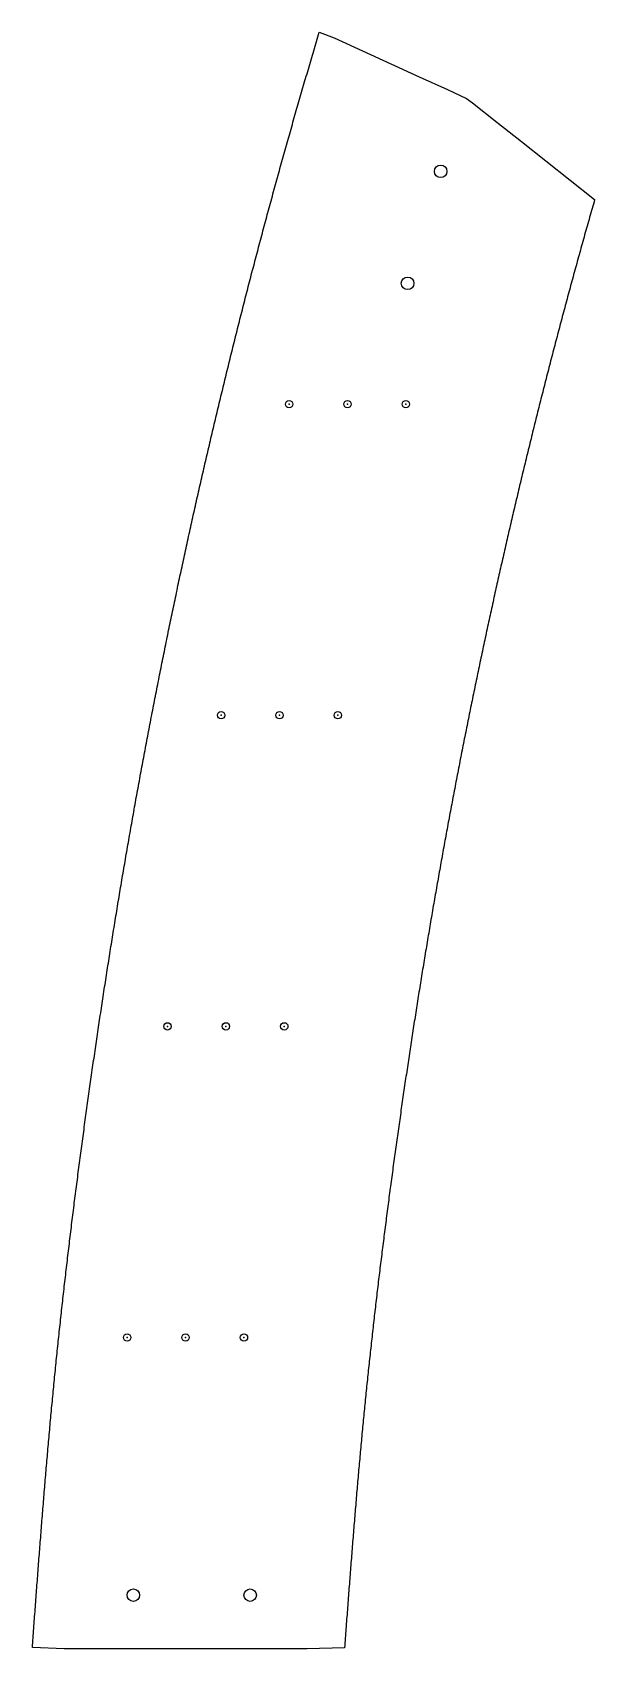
# Model space of a CAD drawing. Extents: x 15 to 497, y 19 to 601.
# Drawn here: x 14.9 to 43.8, y 218.3 to 301.4 of the extents above; entities that cross this region are included whole.
import ezdxf

# ---------------------------------------------------------------- set-up
doc = ezdxf.new("R2010")
doc.units = 0
doc.header["$PDMODE"] = 32
doc.header["$PDSIZE"] = 0.38
doc.layers.get('0').update_dxf_attribs({"linetype": 'CONTINUOUS'})
doc.layers.add('DRILLING', color=3, linetype='CONTINUOUS')
doc.layers.add('ENGRAVE', color=4, linetype='CONTINUOUS')

# ---------------------------------------------------------------- blocks, each defined once
blk = doc.blocks.new('*U703')
at = {"layer": 'ENGRAVE'}
blk.add_point((0, 0), dxfattribs=at)
blk = doc.blocks.new('*U704')
at = {"layer": 'ENGRAVE', "color": 0, "linetype": 'BYBLOCK'}
for p in [(0, 0), (3, 0), (6, 0)]:
    blk.add_blockref('*U703', p, dxfattribs=at)
blk = doc.blocks.new('*U705')
at = {"layer": 'ENGRAVE'}
blk.add_point((0, 0), dxfattribs=at)
blk = doc.blocks.new('*U706')
at = {"layer": 'ENGRAVE', "color": 0, "linetype": 'BYBLOCK'}
for p in [(0, 0), (3, 0), (6, 0)]:
    blk.add_blockref('*U705', p, dxfattribs=at)
blk = doc.blocks.new('*U707')
at = {"layer": 'ENGRAVE'}
blk.add_point((0, 0), dxfattribs=at)
blk = doc.blocks.new('*U708')
at = {"layer": 'ENGRAVE', "color": 0, "linetype": 'BYBLOCK'}
for p in [(0, 0), (3, 0), (6, 0)]:
    blk.add_blockref('*U707', p, dxfattribs=at)
blk = doc.blocks.new('*U709')
at = {"layer": 'ENGRAVE'}
blk.add_point((0, 0), dxfattribs=at)
blk = doc.blocks.new('*U710')
at = {"layer": 'ENGRAVE', "color": 0, "linetype": 'BYBLOCK'}
for p in [(0, 0), (3, 0), (6, 0)]:
    blk.add_blockref('*U709', p, dxfattribs=at)

msp = doc.modelspace()

# ---------------------------------------------------------------- linework, layer by layer
msp.add_polyline3d([(43.8288, 292.844, 0), (43.7964, 292.731, 0), (43.7641, 292.618, 0), (43.7317, 292.505, 0), (43.6995, 292.391, 0), (43.6672, 292.278, 0), (43.635, 292.165, 0), (43.6029, 292.051, 0), (43.5707, 291.938, 0), (43.5387, 291.825, 0), (43.5066, 291.712, 0), (43.4746, 291.598, 0), (43.4427, 291.485, 0), (43.4107, 291.371, 0), (43.3789, 291.258, 0), (43.347, 291.145, 0), (43.3152, 291.031, 0), (43.2835, 290.918, 0), (43.2517, 290.804, 0), (43.22, 290.691, 0), (43.1884, 290.578, 0), (43.1568, 290.464, 0), (43.1252, 290.351, 0), (43.0937, 290.237, 0), (43.0622, 290.124, 0), (43.0308, 290.01, 0), (42.9994, 289.897, 0), (42.968, 289.783, 0), (42.9367, 289.67, 0), (42.9054, 289.556, 0), (42.8741, 289.442, 0), (42.8429, 289.329, 0), (42.8118, 289.215, 0), (42.7806, 289.102, 0), (42.7495, 288.988, 0), (42.7185, 288.874, 0), (42.6875, 288.761, 0), (42.6565, 288.647, 0), (42.6256, 288.533, 0), (42.5947, 288.42, 0), (42.5638, 288.306, 0), (42.533, 288.192, 0), (42.5022, 288.079, 0), (42.4715, 287.965, 0), (42.4408, 287.851, 0), (42.4101, 287.737, 0), (42.3795, 287.624, 0), (42.3489, 287.51, 0), (42.3184, 287.396, 0), (42.2879, 287.282, 0), (42.2574, 287.168, 0), (42.227, 287.054, 0), (42.1966, 286.941, 0), (42.1663, 286.827, 0), (42.136, 286.713, 0), (42.1057, 286.599, 0), (42.0755, 286.485, 0), (42.0453, 286.371, 0), (42.0152, 286.257, 0), (41.9851, 286.143, 0), (41.955, 286.029, 0), (41.925, 285.915, 0), (41.895, 285.802, 0), (41.865, 285.688, 0), (41.8351, 285.574, 0), (41.8053, 285.46, 0), (41.7754, 285.346, 0), (41.7456, 285.232, 0), (41.7159, 285.117, 0), (41.6862, 285.003, 0), (41.6565, 284.889, 0), (41.6269, 284.775, 0), (41.5973, 284.661, 0), (41.5677, 284.547, 0), (41.5382, 284.433, 0), (41.5087, 284.319, 0), (41.4793, 284.205, 0), (41.4499, 284.091, 0), (41.4205, 283.976, 0), (41.3912, 283.862, 0), (41.3619, 283.748, 0), (41.3327, 283.634, 0), (41.3035, 283.52, 0), (41.2743, 283.406, 0), (41.2452, 283.291, 0), (41.2161, 283.177, 0), (41.1871, 283.063, 0), (41.1581, 282.949, 0), (41.1291, 282.834, 0), (41.1002, 282.72, 0), (41.0713, 282.606, 0), (41.0424, 282.491, 0), (41.0136, 282.377, 0), (40.9848, 282.263, 0), (40.9561, 282.148, 0), (40.9274, 282.034, 0), (40.8988, 281.92, 0), (40.8701, 281.805, 0), (40.8416, 281.691, 0), (40.813, 281.577, 0), (40.7845, 281.462, 0), (40.7561, 281.348, 0), (40.7277, 281.233, 0), (40.6993, 281.119, 0), (40.6709, 281.005, 0), (40.6426, 280.89, 0), (40.6144, 280.776, 0), (40.5862, 280.661, 0), (40.558, 280.547, 0), (40.5298, 280.432, 0), (40.5017, 280.318, 0), (40.4736, 280.203, 0), (40.4456, 280.088, 0), (40.4176, 279.974, 0), (40.3897, 279.859, 0), (40.3618, 279.745, 0), (40.3339, 279.63, 0), (40.3061, 279.516, 0), (40.2783, 279.401, 0), (40.2505, 279.286, 0), (40.2228, 279.172, 0), (40.1951, 279.057, 0), (40.1675, 278.942, 0), (40.1399, 278.828, 0), (40.1123, 278.713, 0), (40.0848, 278.598, 0), (40.0573, 278.484, 0), (40.0298, 278.369, 0), (40.0024, 278.254, 0), (39.9751, 278.14, 0), (39.9477, 278.025, 0), (39.9204, 277.91, 0), (39.8932, 277.795, 0), (39.866, 277.681, 0), (39.8388, 277.566, 0), (39.8117, 277.451, 0), (39.7846, 277.336, 0), (39.7575, 277.221, 0), (39.7305, 277.107, 0), (39.7035, 276.992, 0), (39.6766, 276.877, 0), (39.6497, 276.762, 0), (39.6228, 276.647, 0), (39.596, 276.532, 0), (39.5692, 276.417, 0), (39.5424, 276.302, 0), (39.5157, 276.187, 0), (39.489, 276.073, 0), (39.4624, 275.958, 0), (39.4358, 275.843, 0), (39.4093, 275.728, 0), (39.3827, 275.613, 0), (39.3563, 275.498, 0), (39.3298, 275.383, 0), (39.3034, 275.268, 0), (39.2771, 275.153, 0), (39.2507, 275.038, 0), (39.2245, 274.923, 0), (39.1982, 274.808, 0), (39.172, 274.693, 0), (39.1458, 274.578, 0), (39.1197, 274.462, 0), (39.0936, 274.347, 0), (39.0676, 274.232, 0), (39.0415, 274.117, 0), (39.0156, 274.002, 0), (38.9896, 273.887, 0), (38.9637, 273.772, 0), (38.9379, 273.657, 0), (38.912, 273.541, 0), (38.8863, 273.426, 0), (38.8605, 273.311, 0), (38.8348, 273.196, 0), (38.8091, 273.081, 0), (38.7835, 272.966, 0), (38.7579, 272.85, 0), (38.7324, 272.735, 0), (38.7068, 272.62, 0), (38.6814, 272.505, 0), (38.6559, 272.389, 0), (38.6305, 272.274, 0), (38.6052, 272.159, 0), (38.5798, 272.044, 0), (38.5546, 271.928, 0), (38.5293, 271.813, 0), (38.5041, 271.698, 0), (38.4789, 271.582, 0), (38.4538, 271.467, 0), (38.4287, 271.352, 0), (38.4037, 271.236, 0), (38.3786, 271.121, 0), (38.3537, 271.005, 0), (38.3287, 270.89, 0), (38.3038, 270.775, 0), (38.279, 270.659, 0), (38.2541, 270.544, 0), (38.2294, 270.428, 0), (38.2046, 270.313, 0), (38.1799, 270.198, 0), (38.1552, 270.082, 0), (38.1306, 269.967, 0), (38.106, 269.851, 0), (38.0815, 269.736, 0), (38.0569, 269.62, 0), (38.0325, 269.505, 0), (38.008, 269.389, 0), (37.9836, 269.274, 0), (37.9593, 269.158, 0), (37.935, 269.043, 0), (37.9107, 268.927, 0), (37.8864, 268.812, 0), (37.8622, 268.696, 0), (37.8381, 268.581, 0), (37.8139, 268.465, 0), (37.7899, 268.35, 0), (37.7658, 268.234, 0), (37.7418, 268.118, 0), (37.7178, 268.003, 0), (37.6939, 267.887, 0), (37.67, 267.772, 0), (37.6461, 267.656, 0), (37.6223, 267.54, 0), (37.5986, 267.425, 0), (37.5748, 267.309, 0), (37.5511, 267.193, 0), (37.5275, 267.078, 0), (37.5038, 266.962, 0), (37.4803, 266.847, 0), (37.4567, 266.731, 0), (37.4332, 266.615, 0), (37.4097, 266.499, 0), (37.3863, 266.384, 0), (37.3629, 266.268, 0), (37.3396, 266.152, 0), (37.3163, 266.037, 0), (37.293, 265.921, 0), (37.2698, 265.805, 0), (37.2466, 265.689, 0), (37.2234, 265.574, 0), (37.2003, 265.458, 0), (37.1772, 265.342, 0), (37.1542, 265.226, 0), (37.1312, 265.111, 0), (37.1082, 264.995, 0), (37.0853, 264.879, 0), (37.0624, 264.763, 0), (37.0396, 264.647, 0), (37.0168, 264.532, 0), (36.994, 264.416, 0), (36.9713, 264.3, 0), (36.9486, 264.184, 0), (36.926, 264.068, 0), (36.9034, 263.952, 0), (36.8808, 263.837, 0), (36.8583, 263.721, 0), (36.8358, 263.605, 0), (36.8133, 263.489, 0), (36.7909, 263.373, 0), (36.7685, 263.257, 0), (36.7462, 263.141, 0), (36.7239, 263.025, 0), (36.7017, 262.91, 0), (36.6794, 262.794, 0), (36.6573, 262.678, 0), (36.6351, 262.562, 0), (36.613, 262.446, 0), (36.591, 262.33, 0), (36.569, 262.214, 0), (36.547, 262.098, 0), (36.5251, 261.982, 0), (36.5032, 261.866, 0), (36.4813, 261.75, 0), (36.4595, 261.634, 0), (36.4377, 261.518, 0), (36.416, 261.402, 0), (36.3943, 261.286, 0), (36.3726, 261.17, 0), (36.351, 261.054, 0), (36.3294, 260.938, 0), (36.3079, 260.822, 0), (36.2864, 260.706, 0), (36.2649, 260.59, 0), (36.2435, 260.474, 0), (36.2221, 260.358, 0), (36.2007, 260.242, 0), (36.1794, 260.126, 0), (36.1582, 260.01, 0), (36.1369, 259.894, 0), (36.1157, 259.778, 0), (36.0946, 259.662, 0), (36.0735, 259.545, 0), (36.0524, 259.429, 0), (36.0314, 259.313, 0), (36.0104, 259.197, 0), (35.9894, 259.081, 0), (35.9685, 258.965, 0), (35.9476, 258.849, 0), (35.9268, 258.732, 0), (35.906, 258.616, 0), (35.8852, 258.5, 0), (35.8645, 258.384, 0), (35.8438, 258.268, 0), (35.8232, 258.152, 0), (35.8026, 258.035, 0), (35.782, 257.919, 0), (35.7615, 257.803, 0), (35.741, 257.687, 0), (35.7205, 257.57, 0), (35.7001, 257.454, 0), (35.6797, 257.338, 0), (35.6594, 257.221, 0), (35.6391, 257.105, 0), (35.6188, 256.989, 0), (35.5986, 256.873, 0), (35.5784, 256.756, 0), (35.5582, 256.64, 0), (35.5381, 256.523, 0), (35.518, 256.407, 0), (35.498, 256.291, 0), (35.478, 256.174, 0), (35.458, 256.058, 0), (35.4381, 255.942, 0), (35.4182, 255.825, 0), (35.3984, 255.709, 0), (35.3786, 255.592, 0), (35.3588, 255.476, 0), (35.339, 255.359, 0), (35.3193, 255.243, 0), (35.2997, 255.126, 0), (35.2801, 255.01, 0), (35.2605, 254.893, 0), (35.2409, 254.777, 0), (35.2214, 254.66, 0), (35.2019, 254.544, 0), (35.1825, 254.427, 0), (35.1631, 254.31, 0), (35.1437, 254.194, 0), (35.1244, 254.077, 0), (35.1051, 253.961, 0), (35.0858, 253.844, 0), (35.0666, 253.727, 0), (35.0474, 253.611, 0), (35.0283, 253.494, 0), (35.0092, 253.377, 0), (34.9901, 253.261, 0), (34.971, 253.144, 0), (34.952, 253.027, 0), (34.9331, 252.91, 0), (34.9141, 252.794, 0), (34.8953, 252.677, 0), (34.8764, 252.56, 0), (34.8576, 252.443, 0), (34.8388, 252.326, 0), (34.82, 252.21, 0), (34.8013, 252.093, 0), (34.7827, 251.976, 0), (34.764, 251.859, 0), (34.7454, 251.742, 0), (34.7268, 251.625, 0), (34.7083, 251.508, 0), (34.6898, 251.391, 0), (34.6713, 251.274, 0), (34.6529, 251.157, 0), (34.6345, 251.04, 0), (34.6162, 250.923, 0), (34.5978, 250.806, 0), (34.5796, 250.689, 0), (34.5613, 250.572, 0), (34.5431, 250.455, 0), (34.5249, 250.338, 0), (34.5068, 250.221, 0), (34.4887, 250.104, 0), (34.4706, 249.987, 0), (34.4525, 249.87, 0), (34.4345, 249.753, 0), (34.4166, 249.636, 0), (34.3986, 249.518, 0), (34.3807, 249.401, 0), (34.3629, 249.284, 0), (34.3451, 249.167, 0), (34.3273, 249.05, 0), (34.3095, 248.933, 0), (34.2918, 248.815, 0), (34.2741, 248.698, 0), (34.2564, 248.581, 0), (34.2388, 248.464, 0), (34.2212, 248.346, 0), (34.2037, 248.229, 0), (34.1862, 248.112, 0), (34.1687, 247.995, 0), (34.1513, 247.877, 0), (34.1338, 247.76, 0), (34.1165, 247.643, 0), (34.0991, 247.525, 0), (34.0818, 247.408, 0), (34.0646, 247.291, 0), (34.0473, 247.173, 0), (34.0301, 247.056, 0), (34.0129, 246.938, 0), (33.9958, 246.821, 0), (33.9787, 246.704, 0), (33.9617, 246.586, 0), (33.9446, 246.469, 0), (33.9276, 246.351, 0), (33.9107, 246.234, 0), (33.8937, 246.117, 0), (33.8768, 245.999, 0), (33.86, 245.882, 0), (33.8432, 245.764, 0), (33.8264, 245.647, 0), (33.8096, 245.529, 0), (33.7929, 245.412, 0), (33.7762, 245.294, 0), (33.7595, 245.177, 0), (33.7429, 245.059, 0), (33.7263, 244.941, 0), (33.7098, 244.824, 0), (33.6933, 244.706, 0), (33.6768, 244.589, 0), (33.6603, 244.471, 0), (33.6439, 244.354, 0), (33.6275, 244.236, 0), (33.6112, 244.118, 0), (33.5949, 244.001, 0), (33.5786, 243.883, 0), (33.5623, 243.766, 0), (33.5461, 243.648, 0), (33.5299, 243.53, 0), (33.5138, 243.413, 0), (33.4977, 243.295, 0), (33.4816, 243.177, 0), (33.4655, 243.06, 0), (33.4495, 242.942, 0), (33.4335, 242.824, 0), (33.4176, 242.707, 0), (33.4017, 242.589, 0), (33.3858, 242.471, 0), (33.37, 242.354, 0), (33.3542, 242.236, 0), (33.3384, 242.118, 0), (33.3227, 242.001, 0), (33.307, 241.883, 0), (33.2914, 241.766, 0), (33.2758, 241.648, 0), (33.2602, 241.531, 0), (33.2447, 241.413, 0), (33.2292, 241.296, 0), (33.2137, 241.178, 0), (33.1983, 241.061, 0), (33.1829, 240.943, 0), (33.1676, 240.826, 0), (33.1523, 240.708, 0), (33.137, 240.591, 0), (33.1218, 240.473, 0), (33.1066, 240.356, 0), (33.0915, 240.239, 0), (33.0764, 240.121, 0), (33.0613, 240.004, 0), (33.0463, 239.886, 0), (33.0313, 239.769, 0), (33.0164, 239.652, 0), (33.0015, 239.534, 0), (32.9866, 239.417, 0), (32.9718, 239.3, 0), (32.957, 239.183, 0), (32.9422, 239.065, 0), (32.9275, 238.948, 0), (32.9129, 238.831, 0), (32.8983, 238.714, 0), (32.8837, 238.596, 0), (32.8691, 238.479, 0), (32.8546, 238.362, 0), (32.8402, 238.245, 0), (32.8258, 238.128, 0), (32.8114, 238.011, 0), (32.7971, 237.893, 0), (32.7828, 237.776, 0), (32.7685, 237.659, 0), (32.7543, 237.542, 0), (32.7401, 237.425, 0), (32.726, 237.308, 0), (32.7119, 237.191, 0), (32.6979, 237.074, 0), (32.6839, 236.957, 0), (32.67, 236.84, 0), (32.6561, 236.723, 0), (32.6422, 236.606, 0), (32.6284, 236.489, 0), (32.6146, 236.372, 0), (32.6008, 236.255, 0), (32.5872, 236.138, 0), (32.5735, 236.021, 0), (32.5599, 235.904, 0), (32.5463, 235.787, 0), (32.5328, 235.67, 0), (32.5194, 235.553, 0), (32.5059, 235.437, 0), (32.4925, 235.32, 0), (32.4792, 235.203, 0), (32.4659, 235.086, 0), (32.4527, 234.969, 0), (32.4394, 234.852, 0), (32.4263, 234.736, 0), (32.4132, 234.619, 0), (32.4001, 234.502, 0), (32.3871, 234.385, 0), (32.3741, 234.269, 0), (32.3612, 234.152, 0), (32.3483, 234.035, 0), (32.3354, 233.918, 0), (32.3226, 233.802, 0), (32.3099, 233.685, 0), (32.2972, 233.568, 0), (32.2845, 233.452, 0), (32.2719, 233.335, 0), (32.2593, 233.219, 0), (32.2468, 233.102, 0), (32.2344, 232.985, 0), (32.2219, 232.869, 0), (32.2096, 232.752, 0), (32.1972, 232.636, 0), (32.185, 232.519, 0), (32.1727, 232.403, 0), (32.1605, 232.287, 0), (32.1484, 232.17, 0), (32.1363, 232.054, 0), (32.1243, 231.937, 0), (32.1123, 231.821, 0), (32.1004, 231.705, 0), (32.0885, 231.588, 0), (32.0766, 231.472, 0), (32.0648, 231.356, 0), (32.0531, 231.239, 0), (32.0413, 231.123, 0), (32.0297, 231.007, 0), (32.0181, 230.89, 0), (32.0065, 230.774, 0), (31.995, 230.657, 0), (31.9835, 230.541, 0), (31.9721, 230.425, 0), (31.9607, 230.308, 0), (31.9494, 230.192, 0), (31.9381, 230.075, 0), (31.9269, 229.959, 0), (31.9157, 229.843, 0), (31.9045, 229.726, 0), (31.8934, 229.61, 0), (31.8824, 229.493, 0), (31.8714, 229.376, 0), (31.8604, 229.26, 0), (31.8495, 229.143, 0), (31.8386, 229.026, 0), (31.8277, 228.91, 0), (31.8169, 228.793, 0), (31.8061, 228.676, 0), (31.7954, 228.559, 0), (31.7847, 228.441, 0), (31.774, 228.324, 0), (31.7634, 228.207, 0), (31.7528, 228.09, 0), (31.7422, 227.972, 0), (31.7317, 227.855, 0), (31.7212, 227.737, 0), (31.7107, 227.62, 0), (31.7003, 227.502, 0), (31.6899, 227.385, 0), (31.6796, 227.267, 0), (31.6692, 227.149, 0), (31.6589, 227.031, 0), (31.6487, 226.913, 0), (31.6385, 226.795, 0), (31.6283, 226.677, 0), (31.6181, 226.559, 0), (31.608, 226.441, 0), (31.5978, 226.322, 0), (31.5878, 226.204, 0), (31.5777, 226.086, 0), (31.5677, 225.967, 0), (31.5577, 225.849, 0), (31.5477, 225.73, 0), (31.5378, 225.611, 0), (31.5279, 225.493, 0), (31.518, 225.374, 0), (31.5082, 225.255, 0), (31.4983, 225.136, 0), (31.4885, 225.017, 0), (31.4787, 224.898, 0), (31.469, 224.779, 0), (31.4592, 224.66, 0), (31.4495, 224.541, 0), (31.4398, 224.421, 0), (31.4302, 224.302, 0), (31.4205, 224.183, 0), (31.4109, 224.063, 0), (31.4013, 223.944, 0), (31.3917, 223.824, 0), (31.3822, 223.704, 0), (31.3726, 223.585, 0), (31.3631, 223.465, 0), (31.3536, 223.345, 0), (31.3441, 223.225, 0), (31.3347, 223.105, 0), (31.3252, 222.985, 0), (31.3158, 222.865, 0), (31.3064, 222.745, 0), (31.297, 222.624, 0), (31.2876, 222.504, 0), (31.2782, 222.384, 0), (31.2689, 222.263, 0), (31.2596, 222.143, 0), (31.2502, 222.022, 0), (31.2409, 221.901, 0), (31.2316, 221.781, 0), (31.2224, 221.66, 0), (31.2131, 221.539, 0), (31.2038, 221.418, 0), (31.1946, 221.297, 0), (31.1853, 221.176, 0), (31.1761, 221.055, 0), (31.1669, 220.934, 0), (31.1577, 220.813, 0), (31.1485, 220.692, 0), (31.1393, 220.57, 0), (31.1301, 220.449, 0), (31.121, 220.328, 0), (31.1118, 220.206, 0), (31.1026, 220.085, 0), (31.0935, 219.963, 0), (31.0843, 219.841, 0), (31.0752, 219.719, 0), (31.0661, 219.598, 0), (31.0569, 219.476, 0), (31.0478, 219.354, 0), (31.0387, 219.232, 0), (31.0296, 219.11, 0), (31.0205, 218.988, 0), (31.0114, 218.865, 0), (31.0022, 218.743, 0), (30.9931, 218.621, 0), (30.984, 218.499, 0), (30.9749, 218.376, 0), (29.0609, 218.328, 0), (25.936, 218.328, 0), (22.8112, 218.328, 0), (19.6863, 218.328, 0), (16.5614, 218.328, 0), (14.9317, 218.387, 0), (14.9409, 218.51, 0), (14.95, 218.633, 0), (14.9591, 218.756, 0), (14.9682, 218.88, 0), (14.9774, 219.003, 0), (14.9865, 219.126, 0), (14.9956, 219.249, 0), (15.0048, 219.372, 0), (15.0139, 219.495, 0), (15.0231, 219.618, 0), (15.0322, 219.741, 0), (15.0414, 219.864, 0), (15.0506, 219.987, 0), (15.0597, 220.11, 0), (15.0689, 220.233, 0), (15.0781, 220.356, 0), (15.0873, 220.48, 0), (15.0965, 220.603, 0), (15.1057, 220.726, 0), (15.1149, 220.849, 0), (15.1242, 220.972, 0), (15.1334, 221.095, 0), (15.1427, 221.218, 0), (15.1519, 221.341, 0), (15.1612, 221.464, 0), (15.1705, 221.587, 0), (15.1798, 221.71, 0), (15.1891, 221.833, 0), (15.1984, 221.956, 0), (15.2078, 222.079, 0), (15.2171, 222.203, 0), (15.2265, 222.326, 0), (15.2359, 222.449, 0), (15.2453, 222.572, 0), (15.2547, 222.695, 0), (15.2641, 222.818, 0), (15.2735, 222.941, 0), (15.283, 223.064, 0), (15.2925, 223.187, 0), (15.302, 223.31, 0), (15.3115, 223.433, 0), (15.3211, 223.556, 0), (15.3306, 223.679, 0), (15.3402, 223.802, 0), (15.3498, 223.925, 0), (15.3594, 224.048, 0), (15.3691, 224.171, 0), (15.3788, 224.294, 0), (15.3884, 224.417, 0), (15.3982, 224.54, 0), (15.4079, 224.663, 0), (15.4177, 224.786, 0), (15.4275, 224.909, 0), (15.4373, 225.032, 0), (15.4471, 225.155, 0), (15.457, 225.278, 0), (15.4669, 225.401, 0), (15.4768, 225.524, 0), (15.4867, 225.647, 0), (15.4967, 225.77, 0), (15.5067, 225.893, 0), (15.5167, 226.016, 0), (15.5268, 226.139, 0), (15.5369, 226.262, 0), (15.547, 226.385, 0), (15.5572, 226.508, 0), (15.5674, 226.631, 0), (15.5776, 226.754, 0), (15.5878, 226.877, 0), (15.5981, 227, 0), (15.6084, 227.123, 0), (15.6188, 227.246, 0), (15.6291, 227.369, 0), (15.6396, 227.492, 0), (15.65, 227.615, 0), (15.6605, 227.738, 0), (15.671, 227.861, 0), (15.6816, 227.984, 0), (15.6922, 228.107, 0), (15.7028, 228.23, 0), (15.7135, 228.353, 0), (15.7242, 228.476, 0), (15.735, 228.599, 0), (15.7457, 228.722, 0), (15.7566, 228.845, 0), (15.7674, 228.968, 0), (15.7784, 229.09, 0), (15.7893, 229.213, 0), (15.8003, 229.336, 0), (15.8113, 229.459, 0), (15.8224, 229.582, 0), (15.8335, 229.705, 0), (15.8447, 229.828, 0), (15.8559, 229.951, 0), (15.8672, 230.074, 0), (15.8785, 230.197, 0), (15.8898, 230.319, 0), (15.9012, 230.442, 0), (15.9126, 230.565, 0), (15.9241, 230.688, 0), (15.9356, 230.811, 0), (15.9472, 230.934, 0), (15.9588, 231.057, 0), (15.9705, 231.179, 0), (15.9823, 231.302, 0), (15.994, 231.425, 0), (16.0059, 231.548, 0), (16.0177, 231.671, 0), (16.0297, 231.794, 0), (16.0416, 231.916, 0), (16.0537, 232.039, 0), (16.0657, 232.162, 0), (16.0779, 232.285, 0), (16.09, 232.408, 0), (16.1023, 232.53, 0), (16.1145, 232.653, 0), (16.1269, 232.776, 0), (16.1392, 232.899, 0), (16.1517, 233.022, 0), (16.1642, 233.144, 0), (16.1767, 233.267, 0), (16.1892, 233.39, 0), (16.2019, 233.513, 0), (16.2145, 233.635, 0), (16.2273, 233.758, 0), (16.24, 233.881, 0), (16.2528, 234.004, 0), (16.2657, 234.126, 0), (16.2786, 234.249, 0), (16.2916, 234.372, 0), (16.3046, 234.494, 0), (16.3176, 234.617, 0), (16.3307, 234.74, 0), (16.3439, 234.863, 0), (16.3571, 234.985, 0), (16.3703, 235.108, 0), (16.3836, 235.231, 0), (16.3969, 235.353, 0), (16.4103, 235.476, 0), (16.4238, 235.599, 0), (16.4372, 235.721, 0), (16.4508, 235.844, 0), (16.4643, 235.967, 0), (16.4779, 236.089, 0), (16.4916, 236.212, 0), (16.5053, 236.335, 0), (16.5191, 236.457, 0), (16.5328, 236.58, 0), (16.5467, 236.703, 0), (16.5606, 236.825, 0), (16.5745, 236.948, 0), (16.5885, 237.07, 0), (16.6025, 237.193, 0), (16.6166, 237.316, 0), (16.6307, 237.438, 0), (16.6448, 237.561, 0), (16.659, 237.683, 0), (16.6733, 237.806, 0), (16.6875, 237.929, 0), (16.7019, 238.051, 0), (16.7162, 238.174, 0), (16.7307, 238.296, 0), (16.7451, 238.419, 0), (16.7596, 238.541, 0), (16.7742, 238.664, 0), (16.7888, 238.787, 0), (16.8034, 238.909, 0), (16.8181, 239.032, 0), (16.8328, 239.154, 0), (16.8475, 239.277, 0), (16.8623, 239.399, 0), (16.8772, 239.522, 0), (16.8921, 239.644, 0), (16.907, 239.767, 0), (16.9219, 239.889, 0), (16.937, 240.012, 0), (16.952, 240.134, 0), (16.9671, 240.257, 0), (16.9822, 240.379, 0), (16.9974, 240.502, 0), (17.0126, 240.624, 0), (17.0279, 240.747, 0), (17.0432, 240.869, 0), (17.0585, 240.992, 0), (17.0739, 241.114, 0), (17.0893, 241.237, 0), (17.1047, 241.359, 0), (17.1202, 241.482, 0), (17.1358, 241.604, 0), (17.1513, 241.726, 0), (17.1669, 241.849, 0), (17.1826, 241.971, 0), (17.1983, 242.094, 0), (17.214, 242.216, 0), (17.2298, 242.338, 0), (17.2456, 242.461, 0), (17.2614, 242.583, 0), (17.2773, 242.706, 0), (17.2933, 242.828, 0), (17.3092, 242.95, 0), (17.3252, 243.073, 0), (17.3413, 243.195, 0), (17.3573, 243.318, 0), (17.3734, 243.44, 0), (17.3896, 243.562, 0), (17.4058, 243.685, 0), (17.422, 243.807, 0), (17.4383, 243.929, 0), (17.4546, 244.052, 0), (17.4709, 244.174, 0), (17.4873, 244.296, 0), (17.5037, 244.419, 0), (17.5201, 244.541, 0), (17.5366, 244.663, 0), (17.5531, 244.786, 0), (17.5697, 244.908, 0), (17.5863, 245.03, 0), (17.6029, 245.153, 0), (17.6195, 245.275, 0), (17.6362, 245.397, 0), (17.653, 245.519, 0), (17.6697, 245.642, 0), (17.6865, 245.764, 0), (17.7034, 245.886, 0), (17.7202, 246.009, 0), (17.7371, 246.131, 0), (17.7541, 246.253, 0), (17.7711, 246.375, 0), (17.7881, 246.498, 0), (17.8051, 246.62, 0), (17.8222, 246.742, 0), (17.8393, 246.864, 0), (17.8565, 246.986, 0), (17.8737, 247.109, 0), (17.8909, 247.231, 0), (17.9082, 247.353, 0), (17.9255, 247.475, 0), (17.9428, 247.597, 0), (17.9602, 247.72, 0), (17.9776, 247.842, 0), (17.995, 247.964, 0), (18.0125, 248.086, 0), (18.03, 248.208, 0), (18.0475, 248.331, 0), (18.0651, 248.453, 0), (18.0827, 248.575, 0), (18.1004, 248.697, 0), (18.1181, 248.819, 0), (18.1358, 248.941, 0), (18.1536, 249.063, 0), (18.1714, 249.186, 0), (18.1892, 249.308, 0), (18.2071, 249.43, 0), (18.225, 249.552, 0), (18.243, 249.674, 0), (18.261, 249.796, 0), (18.279, 249.918, 0), (18.297, 250.04, 0), (18.3151, 250.162, 0), (18.3333, 250.284, 0), (18.3514, 250.407, 0), (18.3697, 250.529, 0), (18.3879, 250.651, 0), (18.4062, 250.773, 0), (18.4245, 250.895, 0), (18.4429, 251.017, 0), (18.4612, 251.139, 0), (18.4797, 251.261, 0), (18.4981, 251.383, 0), (18.5167, 251.505, 0), (18.5352, 251.627, 0), (18.5538, 251.749, 0), (18.5724, 251.871, 0), (18.591, 251.993, 0), (18.6097, 252.115, 0), (18.6285, 252.237, 0), (18.6472, 252.359, 0), (18.666, 252.481, 0), (18.6849, 252.603, 0), (18.7038, 252.725, 0), (18.7227, 252.847, 0), (18.7416, 252.969, 0), (18.7606, 253.091, 0), (18.7797, 253.213, 0), (18.7987, 253.335, 0), (18.8179, 253.456, 0), (18.837, 253.578, 0), (18.8562, 253.7, 0), (18.8754, 253.822, 0), (18.8947, 253.944, 0), (18.914, 254.066, 0), (18.9333, 254.188, 0), (18.9527, 254.31, 0), (18.9721, 254.432, 0), (18.9916, 254.553, 0), (19.0111, 254.675, 0), (19.0306, 254.797, 0), (19.0502, 254.919, 0), (19.0698, 255.041, 0), (19.0894, 255.163, 0), (19.1091, 255.285, 0), (19.1288, 255.406, 0), (19.1486, 255.528, 0), (19.1684, 255.65, 0), (19.1882, 255.772, 0), (19.2081, 255.894, 0), (19.228, 256.015, 0), (19.248, 256.137, 0), (19.268, 256.259, 0), (19.288, 256.381, 0), (19.3081, 256.503, 0), (19.3282, 256.624, 0), (19.3484, 256.746, 0), (19.3686, 256.868, 0), (19.3888, 256.99, 0), (19.4091, 257.111, 0), (19.4294, 257.233, 0), (19.4498, 257.355, 0), (19.4702, 257.476, 0), (19.4906, 257.598, 0), (19.5111, 257.72, 0), (19.5316, 257.842, 0), (19.5521, 257.963, 0), (19.5727, 258.085, 0), (19.5934, 258.207, 0), (19.6141, 258.328, 0), (19.6348, 258.45, 0), (19.6555, 258.572, 0), (19.6763, 258.693, 0), (19.6971, 258.815, 0), (19.718, 258.936, 0), (19.7389, 259.058, 0), (19.7599, 259.18, 0), (19.7809, 259.301, 0), (19.8019, 259.423, 0), (19.823, 259.544, 0), (19.8441, 259.666, 0), (19.8653, 259.788, 0), (19.8865, 259.909, 0), (19.9077, 260.031, 0), (19.929, 260.152, 0), (19.9503, 260.274, 0), (19.9717, 260.395, 0), (19.9931, 260.517, 0), (20.0145, 260.639, 0), (20.036, 260.76, 0), (20.0575, 260.882, 0), (20.0791, 261.003, 0), (20.1007, 261.125, 0), (20.1224, 261.246, 0), (20.1441, 261.368, 0), (20.1658, 261.489, 0), (20.1876, 261.611, 0), (20.2094, 261.732, 0), (20.2312, 261.853, 0), (20.2531, 261.975, 0), (20.2751, 262.096, 0), (20.297, 262.218, 0), (20.3191, 262.339, 0), (20.3411, 262.461, 0), (20.3632, 262.582, 0), (20.3854, 262.703, 0), (20.4075, 262.825, 0), (20.4298, 262.946, 0), (20.452, 263.068, 0), (20.4743, 263.189, 0), (20.4967, 263.31, 0), (20.5191, 263.432, 0), (20.5415, 263.553, 0), (20.564, 263.674, 0), (20.5865, 263.796, 0), (20.609, 263.917, 0), (20.6316, 264.038, 0), (20.6543, 264.16, 0), (20.6769, 264.281, 0), (20.6997, 264.402, 0), (20.7224, 264.524, 0), (20.7452, 264.645, 0), (20.768, 264.766, 0), (20.7909, 264.888, 0), (20.8138, 265.009, 0), (20.8368, 265.13, 0), (20.8598, 265.251, 0), (20.8829, 265.373, 0), (20.9059, 265.494, 0), (20.9291, 265.615, 0), (20.9522, 265.736, 0), (20.9754, 265.857, 0), (20.9987, 265.979, 0), (21.022, 266.1, 0), (21.0453, 266.221, 0), (21.0687, 266.342, 0), (21.0921, 266.463, 0), (21.1155, 266.585, 0), (21.139, 266.706, 0), (21.1626, 266.827, 0), (21.1861, 266.948, 0), (21.2098, 267.069, 0), (21.2334, 267.19, 0), (21.2571, 267.311, 0), (21.2808, 267.432, 0), (21.3046, 267.554, 0), (21.3284, 267.675, 0), (21.3523, 267.796, 0), (21.3762, 267.917, 0), (21.4001, 268.038, 0), (21.4241, 268.159, 0), (21.4481, 268.28, 0), (21.4722, 268.401, 0), (21.4963, 268.522, 0), (21.5205, 268.643, 0), (21.5446, 268.764, 0), (21.5689, 268.885, 0), (21.5931, 269.006, 0), (21.6174, 269.127, 0), (21.6418, 269.248, 0), (21.6662, 269.369, 0), (21.6906, 269.49, 0), (21.7151, 269.611, 0), (21.7396, 269.732, 0), (21.7641, 269.853, 0), (21.7887, 269.974, 0), (21.8134, 270.095, 0), (21.838, 270.216, 0), (21.8628, 270.337, 0), (21.8875, 270.458, 0), (21.9123, 270.578, 0), (21.9371, 270.699, 0), (21.962, 270.82, 0), (21.9869, 270.941, 0), (22.0119, 271.062, 0), (22.0369, 271.183, 0), (22.0619, 271.304, 0), (22.087, 271.425, 0), (22.1121, 271.545, 0), (22.1373, 271.666, 0), (22.1625, 271.787, 0), (22.1877, 271.908, 0), (22.213, 272.029, 0), (22.2383, 272.149, 0), (22.2637, 272.27, 0), (22.2891, 272.391, 0), (22.3145, 272.512, 0), (22.34, 272.632, 0), (22.3656, 272.753, 0), (22.3911, 272.874, 0), (22.4167, 272.995, 0), (22.4424, 273.115, 0), (22.4681, 273.236, 0), (22.4938, 273.357, 0), (22.5195, 273.477, 0), (22.5454, 273.598, 0), (22.5712, 273.719, 0), (22.5971, 273.84, 0), (22.623, 273.96, 0), (22.649, 274.081, 0), (22.675, 274.201, 0), (22.701, 274.322, 0), (22.7271, 274.443, 0), (22.7533, 274.563, 0), (22.7794, 274.684, 0), (22.8057, 274.805, 0), (22.8319, 274.925, 0), (22.8582, 275.046, 0), (22.8845, 275.166, 0), (22.9109, 275.287, 0), (22.9373, 275.407, 0), (22.9638, 275.528, 0), (22.9903, 275.649, 0), (23.0168, 275.769, 0), (23.0434, 275.89, 0), (23.07, 276.01, 0), (23.0967, 276.131, 0), (23.1234, 276.251, 0), (23.1501, 276.372, 0), (23.1769, 276.492, 0), (23.2037, 276.613, 0), (23.2306, 276.733, 0), (23.2575, 276.853, 0), (23.2844, 276.974, 0), (23.3114, 277.094, 0), (23.3384, 277.215, 0), (23.3655, 277.335, 0), (23.3926, 277.456, 0), (23.4197, 277.576, 0), (23.4469, 277.696, 0), (23.4741, 277.817, 0), (23.5014, 277.937, 0), (23.5287, 278.057, 0), (23.556, 278.178, 0), (23.5834, 278.298, 0), (23.6109, 278.418, 0), (23.6383, 278.539, 0), (23.6658, 278.659, 0), (23.6934, 278.779, 0), (23.721, 278.9, 0), (23.7486, 279.02, 0), (23.7763, 279.14, 0), (23.804, 279.26, 0), (23.8318, 279.381, 0), (23.8596, 279.501, 0), (23.8874, 279.621, 0), (23.9153, 279.741, 0), (23.9432, 279.862, 0), (23.9712, 279.982, 0), (23.9992, 280.102, 0), (24.0272, 280.222, 0), (24.0553, 280.342, 0), (24.0834, 280.463, 0), (24.1116, 280.583, 0), (24.1398, 280.703, 0), (24.168, 280.823, 0), (24.1963, 280.943, 0), (24.2246, 281.063, 0), (24.253, 281.183, 0), (24.2814, 281.303, 0), (24.3099, 281.424, 0), (24.3384, 281.544, 0), (24.3669, 281.664, 0), (24.3955, 281.784, 0), (24.4241, 281.904, 0), (24.4527, 282.024, 0), (24.4814, 282.144, 0), (24.5102, 282.264, 0), (24.5389, 282.384, 0), (24.5678, 282.504, 0), (24.5966, 282.624, 0), (24.6255, 282.744, 0), (24.6545, 282.864, 0), (24.6835, 282.984, 0), (24.7125, 283.104, 0), (24.7415, 283.224, 0), (24.7707, 283.344, 0), (24.7998, 283.464, 0), (24.829, 283.584, 0), (24.8582, 283.703, 0), (24.8875, 283.823, 0), (24.9168, 283.943, 0), (24.9462, 284.063, 0), (24.9756, 284.183, 0), (25.005, 284.303, 0), (25.0345, 284.423, 0), (25.064, 284.543, 0), (25.0935, 284.662, 0), (25.1231, 284.782, 0), (25.1528, 284.902, 0), (25.1825, 285.022, 0), (25.2122, 285.142, 0), (25.242, 285.261, 0), (25.2718, 285.381, 0), (25.3016, 285.501, 0), (25.3315, 285.621, 0), (25.3614, 285.74, 0), (25.3914, 285.86, 0), (25.4214, 285.98, 0), (25.4515, 286.099, 0), (25.4816, 286.219, 0), (25.5117, 286.339, 0), (25.5419, 286.458, 0), (25.5721, 286.578, 0), (25.6024, 286.698, 0), (25.6327, 286.817, 0), (25.663, 286.937, 0), (25.6934, 287.057, 0), (25.7238, 287.176, 0), (25.7543, 287.296, 0), (25.7848, 287.415, 0), (25.8154, 287.535, 0), (25.846, 287.655, 0), (25.8766, 287.774, 0), (25.9073, 287.894, 0), (25.938, 288.013, 0), (25.9688, 288.133, 0), (25.9996, 288.252, 0), (26.0304, 288.372, 0), (26.0613, 288.491, 0), (26.0922, 288.611, 0), (26.1232, 288.73, 0), (26.1542, 288.85, 0), (26.1852, 288.969, 0), (26.2163, 289.088, 0), (26.2475, 289.208, 0), (26.2786, 289.327, 0), (26.3099, 289.447, 0), (26.3411, 289.566, 0), (26.3724, 289.685, 0), (26.4038, 289.805, 0), (26.4351, 289.924, 0), (26.4666, 290.044, 0), (26.498, 290.163, 0), (26.5295, 290.282, 0), (26.5611, 290.402, 0), (26.5927, 290.521, 0), (26.6243, 290.64, 0), (26.656, 290.759, 0), (26.6877, 290.879, 0), (26.7195, 290.998, 0), (26.7512, 291.117, 0), (26.7831, 291.236, 0), (26.815, 291.356, 0), (26.8469, 291.475, 0), (26.8789, 291.594, 0), (26.9109, 291.713, 0), (26.9429, 291.832, 0), (26.975, 291.952, 0), (27.0071, 292.071, 0), (27.0393, 292.19, 0), (27.0715, 292.309, 0), (27.1038, 292.428, 0), (27.1361, 292.547, 0), (27.1684, 292.666, 0), (27.2008, 292.785, 0), (27.2332, 292.905, 0), (27.2657, 293.024, 0), (27.2982, 293.143, 0), (27.3308, 293.262, 0), (27.3634, 293.381, 0), (27.396, 293.5, 0), (27.4287, 293.619, 0), (27.4614, 293.738, 0), (27.4941, 293.857, 0), (27.5269, 293.976, 0), (27.5598, 294.095, 0), (27.5927, 294.214, 0), (27.6256, 294.333, 0), (27.6586, 294.452, 0), (27.6916, 294.57, 0), (27.7246, 294.689, 0), (27.7577, 294.808, 0), (27.7908, 294.927, 0), (27.824, 295.046, 0), (27.8572, 295.165, 0), (27.8905, 295.284, 0), (27.9238, 295.403, 0), (27.9572, 295.521, 0), (27.9905, 295.64, 0), (28.024, 295.759, 0), (28.0574, 295.878, 0), (28.091, 295.997, 0), (28.1245, 296.115, 0), (28.1581, 296.234, 0), (28.1917, 296.353, 0), (28.2254, 296.472, 0), (28.2591, 296.59, 0), (28.2929, 296.709, 0), (28.3267, 296.828, 0), (28.3606, 296.946, 0), (28.3945, 297.065, 0), (28.4284, 297.184, 0), (28.4624, 297.302, 0), (28.4964, 297.421, 0), (28.5304, 297.54, 0), (28.5645, 297.658, 0), (28.5987, 297.777, 0), (28.6329, 297.895, 0), (28.6671, 298.014, 0), (28.7013, 298.133, 0), (28.7357, 298.251, 0), (28.77, 298.37, 0), (28.8044, 298.488, 0), (28.8388, 298.607, 0), (28.8733, 298.725, 0), (28.9078, 298.844, 0), (28.9424, 298.962, 0), (28.977, 299.081, 0), (29.0117, 299.199, 0), (29.0463, 299.318, 0), (29.0811, 299.436, 0), (29.1158, 299.554, 0), (29.1507, 299.673, 0), (29.1855, 299.791, 0), (29.2204, 299.91, 0), (29.2554, 300.028, 0), (29.2903, 300.146, 0), (29.3254, 300.265, 0), (29.3604, 300.383, 0), (29.3955, 300.501, 0), (29.4307, 300.62, 0), (29.4659, 300.738, 0), (29.5011, 300.856, 0), (29.5364, 300.974, 0), (29.5717, 301.093, 0), (29.6071, 301.211, 0), (29.6425, 301.329, 0), (29.6779, 301.447, 0), (30.4394, 301.165, 0), (31.8968, 300.499, 0), (33.3542, 299.832, 0), (34.8115, 299.166, 0), (36.2689, 298.5, 0), (37.2433, 298.051, 0), (37.5522, 297.824, 0), (38.8075, 296.828, 0), (40.0628, 295.832, 0), (41.3182, 294.836, 0), (42.5735, 293.84, 0), (43.8288, 292.844, 0)])
at = {"layer": 'DRILLING'}
for centre in [(35.9133, 294.2973), (34.2159, 288.5424), (20.123, 221.0785), (26.123, 221.0785)]:
    msp.add_circle(centre, 0.3225, dxfattribs=at)

# ---------------------------------------------------------------- block references
at = {"layer": 'ENGRAVE'}
for name, p in [('*U710', (28.1259, 282.3285)), ('*U708', (24.6312, 266.3285)), ('*U706', (21.8786, 250.3285)), ('*U704', (19.8067, 234.3285))]:
    msp.add_blockref(name, p, dxfattribs=at)

doc.saveas('drawing.dxf')
